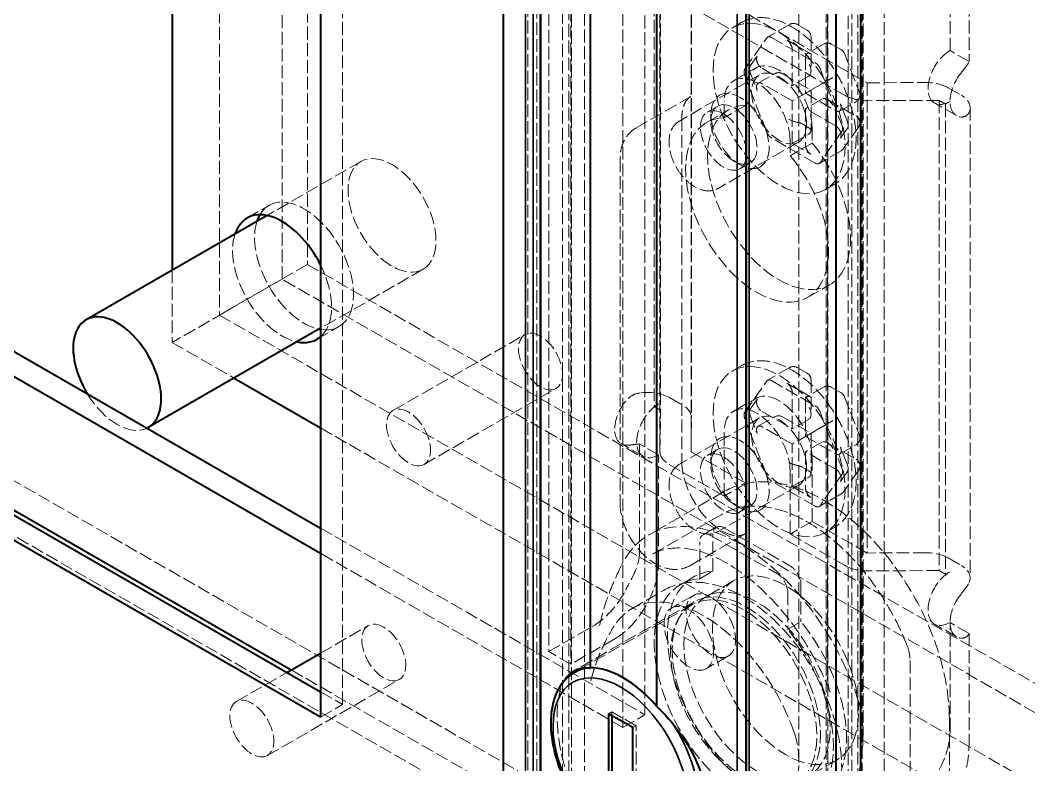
# Model space of a CAD drawing. Header units: millimetres. Extents: x 0 to 2378, y 0 to 1682.
# Drawn here: x 2156.29 to 2182.23, y 1428.81 to 1447.97 of the extents above; entities that cross this region are included whole.
import ezdxf

# ---------------------------------------------------------------- set-up
doc = ezdxf.new("R2010")
doc.units = ezdxf.units.MM
doc.header["$LTSCALE"] = 2
doc.linetypes.add('DASHED', pattern=[0.2067, 0.1654, -0.0413])
for name, color, linetype, lineweight, true_color in [('가려진 것(ISO)', 2, 'DASHED', 18, 0xffff00), ('가시적인 것(ISO)', 3, 'Continuous', 40, 0x00ff00), ('가시적인 좁은 것(ISO)', 3, 'Continuous', 35, 0x00ff00)]:
    doc.layers.add(name, color=color, linetype=linetype, lineweight=lineweight, true_color=true_color)

msp = doc.modelspace()

# ---------------------------------------------------------------- linework, layer by layer
at = {"layer": '가려진 것(ISO)'}
for p, q in [((2163.0227, 1441.3027), (2163.0227, 1547.5838)), ((2163.6733, 1546.457), (2163.6733, 1441.6802)), ((2161.4105, 1545.154), (2161.4105, 1440.3772)), ((2172.3566, 1430.0937), (2172.3566, 1472.6061)), ((2171.7909, 1472.2804), (2171.7909, 1429.7679)), ((2164.5784, 1430.3582), (2164.5784, 1462.406)), ((2170.8009, 1458.4957), (2170.8009, 1427.1019)), ((2169.579, 1428.6239), (2169.579, 1457.7244)), ((2170.4667, 1428.3992), (2170.4667, 1457.4858)), ((2169.3478, 1457.0016), (2169.3478, 1428.4353)), ((2191.5899, 1414.2787), (2119.1821, 1455.9755)), ((2169.8817, 1454.6103), (2169.8817, 1431.719)), ((2170.2352, 1426.7761), (2170.2352, 1454.6999)), ((2177.5891, 1423.1928), (2177.5891, 1454.5866)), ((2170.4036, 1428.5864), (2170.4036, 1454.1053)), ((2170.4474, 1454.2845), (2170.4474, 1431.3932)), ((2177.0235, 1454.2609), (2177.0235, 1422.8671)), ((2177.6797, 1453.0596), (2177.6797, 1423.959)), ((2177.832, 1453.2669), (2177.832, 1424.1686)), ((2176.315, 1428.8655), (2176.315, 1450.7564)), ((2177.0537, 1450.4207), (2177.0537, 1431.0809)), ((2177.0635, 1450.2701), (2177.0635, 1424.7512)), ((2172.596, 1450.1261), (2172.596, 1438.0264)), ((2172.7587, 1450.0324), (2172.7587, 1437.9327)), ((2177.9427, 1449.9683), (2177.9427, 1427.0769)), ((2177.9674, 1450.0326), (2177.9674, 1429.5746)), ((2180.2054, 1447.1836), (2180.2054, 1449.9632)), ((2173.5561, 1449.8395), (2173.5561, 1437.7398)), ((2180.6953, 1449.6811), (2180.6953, 1446.9014)), ((2178.5084, 1449.6425), (2178.5084, 1426.7512)), ((2172.7445, 1448.962), (2172.7445, 1436.8623)), ((2173.5445, 1448.962), (2178.07, 1446.356)), ((2173.5445, 1448.962), (2173.5445, 1436.8623)), ((2177.5043, 1446.0302), (2172.9788, 1448.6363)), ((2174.6096, 1447.7734), (2174.8358, 1447.9037)), ((2176.0774, 1447.8571), (2175.5117, 1447.5313)), ((2176.277, 1447.8571), (2176.5293, 1447.7118)), ((2174.9257, 1446.7065), (2175.4891, 1447.5103)), ((2175.6115, 1447.5215), (2176.7383, 1446.8727)), ((2176.6275, 1447.0994), (2176.0052, 1447.4577)), ((2176.9519, 1447.3535), (2176.5277, 1447.1092)), ((2176.6295, 1447.5385), (2176.6295, 1446.6544)), ((2177.1515, 1447.3535), (2177.4038, 1447.2082)), ((2176.1466, 1446.2807), (2176.1466, 1447.2127)), ((2177.4905, 1447.1072), (2177.8742, 1446.1177)), ((2180.6953, 1446.9014), (2180.2054, 1447.1836)), ((2175.2467, 1447.0442), (2175.0671, 1446.7879)), ((2176.4861, 1447.0173), (2176.4861, 1446.0853)), ((2174.6427, 1446.411), (2175.2084, 1446.7368)), ((2175.0671, 1446.6244), (2175.2467, 1446.1613)), ((2175.2694, 1446.3458), (2175.6937, 1446.5901)), ((2175.3692, 1446.7284), (2176.1466, 1446.2807)), ((2175.8933, 1446.5901), (2176.6295, 1446.1662)), ((2176.8608, 1446.7204), (2177.4242, 1445.2677)), ((2175.3082, 1446.5602), (2173.2434, 1445.3712)), ((2175.4891, 1445.0903), (2174.9257, 1446.543)), ((2176.1466, 1445.8883), (2175.3692, 1446.336)), ((2176.5709, 1446.5251), (2176.1466, 1446.2807)), ((2176.9103, 1446.3296), (2176.4861, 1446.0853)), ((2178.07, 1446.356), (2179.5876, 1446.3626)), ((2178.07, 1446.356), (2178.07, 1434.2563)), ((2174.9587, 1445.7821), (2174.9587, 1446.1855)), ((2176.5709, 1446.1326), (2176.1466, 1445.8883)), ((2176.4861, 1446.0853), (2177.2635, 1445.6376)), ((2176.6295, 1446.1662), (2176.6295, 1445.1186)), ((2180.1594, 1446.2277), (2180.4883, 1446.0384)), ((2173.5388, 1446.0044), (2172.1246, 1445.19)), ((2174.393, 1445.4563), (2174.393, 1445.8598)), ((2176.1466, 1444.7928), (2176.1466, 1445.8883)), ((2176.9103, 1445.9372), (2176.4861, 1445.6929)), ((2177.0514, 1445.9232), (2177.7876, 1445.4993)), ((2177.3633, 1445.6278), (2177.7876, 1445.8721)), ((2177.5656, 1445.3492), (2177.386, 1445.8123)), ((2179.9287, 1445.9034), (2178.0761, 1445.8953)), ((2180.3719, 1445.5105), (2179.8062, 1445.8363)), ((2180.0913, 1445.8098), (2179.9287, 1445.9034)), ((2179.9287, 1445.9034), (2179.9287, 1433.8037)), ((2180.2054, 1445.8755), (2180.0913, 1445.8098)), ((2180.0913, 1445.8098), (2180.0913, 1433.7101)), ((2173.9441, 1445.3351), (2174.5097, 1445.6609)), ((2173.9597, 1445.599), (2174.2284, 1445.7537)), ((2174.0536, 1445.3679), (2174.0536, 1445.547)), ((2174.9587, 1445.7821), (2174.393, 1445.4563)), ((2177.2635, 1445.2452), (2176.4861, 1445.6929)), ((2176.4861, 1445.6929), (2176.4861, 1444.7609)), ((2180.7226, 1445.7126), (2180.7226, 1433.6129)), ((2173.3061, 1445.4427), (2173.3061, 1436.6132)), ((2176.5709, 1445.2), (2176.4003, 1445.2982)), ((2176.1466, 1444.7928), (2176.5709, 1445.0371)), ((2176.6558, 1445.2083), (2176.6558, 1444.8048)), ((2177.4242, 1445.1042), (2176.8608, 1444.3004)), ((2177.386, 1444.9294), (2177.5656, 1445.1857)), ((2177.8515, 1445.2112), (2177.4678, 1444.6637)), ((2176.3063, 1444.827), (2174.2415, 1443.638)), ((2176.7383, 1444.2892), (2175.6115, 1444.9381)), ((2176.0901, 1444.8825), (2176.0901, 1444.479)), ((2176.6558, 1444.8048), (2176.0901, 1444.479)), ((2176.1466, 1444.7928), (2176.6275, 1444.5159)), ((2177.4038, 1444.6052), (2176.8381, 1444.2794)), ((2165.0527, 1444.3306), (2162.6374, 1442.9397)), ((2171.7161, 1444.384), (2171.7161, 1435.5545)), ((2174.6453, 1444.3404), (2174.8002, 1444.2505)), ((2174.7981, 1444.1432), (2175.0668, 1444.2979)), ((2177.0049, 1443.6138), (2177.2312, 1443.7441)), ((2162.1245, 1442.8751), (2162.6902, 1443.2009)), ((2163.6733, 1441.6802), (2161.4105, 1440.3772)), ((2163.6733, 1441.6802), (2260.5186, 1385.9107)), ((2160.1943, 1441.5328), (2160.1943, 1439.6739)), ((2166.6496, 1441.5575), (2164.0127, 1440.039)), ((2163.0227, 1441.3027), (2160.1943, 1439.6739)), ((2261.1692, 1384.7839), (2163.0227, 1441.3027)), ((2176.539, 1440.8289), (2177.1047, 1441.1546)), ((2161.4105, 1440.3772), (2258.2559, 1384.6076)), ((2163.921, 1439.7554), (2164.4867, 1440.0812)), ((2165.8762, 1437.9226), (2169.2703, 1439.8772)), ((2160.1943, 1439.6739), (2161.7865, 1438.757)), ((2174.6096, 1438.9439), (2174.8358, 1439.0742)), ((2176.0774, 1439.0276), (2175.5117, 1438.7018)), ((2176.277, 1439.0276), (2176.5293, 1438.8823)), ((2174.9257, 1437.877), (2175.4891, 1438.6808)), ((2175.6115, 1438.692), (2176.7383, 1438.0431)), ((2176.6275, 1438.2698), (2176.0052, 1438.6282)), ((2176.9519, 1438.524), (2176.5277, 1438.2797)), ((2176.6295, 1438.709), (2176.6295, 1437.8249)), ((2177.1515, 1438.524), (2177.4038, 1438.3787)), ((2152.2747, 1438.3355), (2271.9172, 1369.438)), ((2152.2747, 1438.333), (2178.7205, 1423.1039)), ((2166.6747, 1436.5361), (2170.0688, 1438.4906)), ((2176.1466, 1437.4512), (2176.1466, 1438.3832)), ((2177.4905, 1438.2777), (2177.8742, 1437.2882)), ((2172.7101, 1438.0921), (2172.596, 1438.0264)), ((2172.7587, 1437.9327), (2172.596, 1438.0264)), ((2172.9929, 1438.2549), (2173.3218, 1438.0656)), ((2174.6427, 1437.9085), (2175.2084, 1438.2343)), ((2175.2467, 1438.2147), (2175.0671, 1437.9584)), ((2176.4861, 1438.1878), (2176.4861, 1437.2558)), ((2172.7445, 1436.8658), (2172.7587, 1437.9327)), ((2175.0671, 1437.7949), (2175.2467, 1437.3318)), ((2175.2694, 1437.5163), (2175.6937, 1437.7606)), ((2175.3692, 1437.8989), (2176.1466, 1437.4512)), ((2175.8933, 1437.7606), (2176.6295, 1437.3367)), ((2176.8608, 1437.8909), (2177.4242, 1436.4382)), ((2175.3082, 1437.7307), (2173.2434, 1436.5417)), ((2173.5445, 1436.8623), (2173.5561, 1437.7363)), ((2175.4891, 1436.2608), (2174.9257, 1437.7135)), ((2174.9587, 1436.0479), (2174.9587, 1437.683)), ((2176.1466, 1437.0588), (2175.3692, 1437.5065)), ((2176.5709, 1437.6955), (2176.1466, 1437.4512)), ((2176.9103, 1437.5001), (2176.4861, 1437.2558)), ((2164.0127, 1437.475), (2258.3407, 1383.1551)), ((2174.393, 1435.7222), (2174.393, 1437.3573)), ((2176.5709, 1437.3031), (2176.1466, 1437.0588)), ((2176.4861, 1437.2558), (2177.2635, 1436.8081)), ((2176.6295, 1437.3367), (2176.6295, 1436.289)), ((2172.3109, 1436.7448), (2171.7452, 1437.0705)), ((2172.2202, 1437.0661), (2172.2202, 1434.2864)), ((2172.7101, 1436.784), (2172.2202, 1437.0661)), ((2176.1466, 1435.9633), (2176.1466, 1437.0588)), ((2176.9103, 1437.1077), (2176.4861, 1436.8634)), ((2177.0514, 1437.0937), (2177.7876, 1436.6698)), ((2177.3633, 1436.7983), (2177.7876, 1437.0426)), ((2177.5656, 1436.5197), (2177.386, 1436.9828)), ((2172.7101, 1434.0043), (2172.7101, 1436.784)), ((2173.5445, 1436.8623), (2174.9587, 1436.0479)), ((2173.9597, 1436.7695), (2174.2284, 1436.9242)), ((2174.0536, 1436.5384), (2174.0536, 1436.7175)), ((2177.2635, 1436.4157), (2176.4861, 1436.8634)), ((2176.4861, 1436.8634), (2176.4861, 1435.9313)), ((2172.9788, 1436.5366), (2174.393, 1435.7222)), ((2176.5709, 1436.3705), (2176.4003, 1436.4687)), ((2176.6558, 1436.7058), (2176.6558, 1435.0707)), ((2176.0901, 1436.38), (2176.0901, 1434.7449)), ((2176.1466, 1435.9633), (2176.5709, 1436.2076)), ((2177.4242, 1436.2747), (2176.8608, 1435.4709)), ((2177.386, 1436.0999), (2177.5656, 1436.3561)), ((2177.8515, 1436.3817), (2177.4678, 1435.8342)), ((2176.3063, 1435.9975), (2174.2415, 1434.8085)), ((2174.9587, 1436.0479), (2174.393, 1435.7222)), ((2176.7383, 1435.4597), (2175.6115, 1436.1086)), ((2176.1466, 1435.9633), (2176.6275, 1435.6864)), ((2174.3905, 1435.8355), (2172.453, 1434.7198)), ((2177.4038, 1435.7756), (2176.8381, 1435.4499)), ((2174.6453, 1435.5109), (2174.8002, 1435.421)), ((2174.7981, 1435.3136), (2175.0668, 1435.4684)), ((2174.3331, 1435.2485), (2172.5512, 1434.2224)), ((2164.0127, 1434.8986), (2172.3566, 1430.0937)), ((2173.8518, 1434.7275), (2174.1912, 1434.923)), ((2174.3908, 1434.9034), (2176.0879, 1433.9261)), ((2176.6558, 1435.0707), (2176.0901, 1434.7449)), ((2178.07, 1434.2563), (2176.6558, 1435.0707)), ((2177.0049, 1434.7843), (2177.2312, 1434.9146)), ((2174.9361, 1434.7485), (2173.5219, 1433.9341)), ((2174.0514, 1434.7079), (2175.7485, 1433.7307)), ((2174.108, 1433.7912), (2174.108, 1434.7392)), ((2177.5043, 1433.9305), (2176.0901, 1434.7449)), ((2173.7686, 1433.5957), (2173.7686, 1434.5438)), ((2171.7909, 1429.7679), (2164.0127, 1434.2471)), ((2179.5876, 1434.2629), (2178.07, 1434.2563)), ((2180.1594, 1434.128), (2180.4883, 1433.9387)), ((2173.2731, 1433.4471), (2173.6125, 1433.6426)), ((2173.7686, 1433.5957), (2174.108, 1433.7912)), ((2179.9287, 1433.8037), (2178.0761, 1433.7956)), ((2180.0913, 1433.7101), (2179.9287, 1433.8037)), ((2180.2054, 1433.7758), (2180.0913, 1433.7101)), ((2174.6473, 1433.5461), (2173.9119, 1433.1227)), ((2176.3707, 1433.4362), (2176.3707, 1432.4881)), ((2172.0179, 1432.8233), (2172.8382, 1433.2957)), ((2173.6045, 1433.1665), (2173.0388, 1432.8408)), ((2176.0313, 1433.2408), (2176.0313, 1432.2927)), ((2173.62, 1433.0007), (2170.5292, 1431.2208)), ((2173.5725, 1432.9272), (2170.7378, 1431.2948)), ((2164.0127, 1431.681), (2165.2398, 1432.3876)), ((2169.8817, 1431.719), (2171.013, 1432.3705)), ((2176.0313, 1432.2927), (2176.3707, 1432.4881)), ((2180.3719, 1432.1027), (2179.8062, 1432.4285)), ((2180.2054, 1429.6881), (2180.2054, 1432.4677)), ((2180.6953, 1432.1856), (2180.2054, 1432.4677)), ((2171.5787, 1432.0447), (2170.4474, 1431.3932)), ((2180.6953, 1432.1856), (2180.6953, 1429.4059)), ((2170.4474, 1431.3932), (2169.8817, 1431.719)), ((2174.5027, 1431.6067), (2173.9371, 1431.2809)), ((2179.1771, 1431.4871), (2179.1771, 1426.9344)), ((2161.8457, 1430.4331), (2163.147, 1431.1825)), ((2162.6441, 1429.0466), (2166.0383, 1431.0011)), ((2163.2594, 1431.2472), (2191.0242, 1415.2585)), ((2164.0127, 1430.684), (2164.5784, 1430.3582)), ((2164.0127, 1430.0324), (2164.5784, 1430.3582)), ((2171.421, 1430.1216), (2171.5058, 1430.1704)), ((2171.5058, 1430.1704), (2171.5058, 1430.0727)), ((2172.1281, 1429.8121), (2171.5058, 1430.1704)), ((2171.7909, 1429.7679), (2172.3566, 1430.0937)), ((2180.1878, 1429.9997), (2180.1878, 1426.6457)), ((2172.0433, 1429.7633), (2172.1281, 1429.8121)), ((2172.1281, 1427.523), (2172.1281, 1429.8121)), ((2177.3022, 1428.9359), (2176.5668, 1428.5124))]:
    msp.add_line(p, q, dxfattribs=at)
for centre, start, end in [((2176.1772, 1447.6838), 60.06401, 119.93599), ((2176.4295, 1447.5385), 0, 60.06401), ((2177.0517, 1447.1802), 60.06401, 119.93599), ((2177.304, 1447.0349), 21.19789, 60.06401), ((2175.7935, 1446.4168), 60.06401, 119.93599), ((2177.6877, 1446.0454), 299.93599, 21.19789), ((2177.6877, 1445.326), 324.97291, 60.06401), ((2177.304, 1444.7785), 299.93599, 324.97291), ((2176.1772, 1438.8543), 60.06401, 119.93599), ((2176.4295, 1438.709), 0, 60.06401), ((2177.0517, 1438.3507), 60.06401, 119.93599), ((2177.304, 1438.2054), 21.19789, 60.06401), ((2175.7935, 1437.5873), 60.06401, 119.93599), ((2177.6877, 1437.2159), 299.93599, 21.19789), ((2177.6877, 1436.4965), 324.97291, 60.06401), ((2177.304, 1435.949), 299.93599, 324.97291)]:
    msp.add_arc(centre, 0.2, start, end, dxfattribs=at)
for centre, major_axis in [((2175.8072, 1445.6936), (1.1977, -2.0798)), ((2175.8072, 1445.6936), (0.499, -0.8666)), ((2174.8031, 1445.1154), (0.529, -0.9186)), ((2174.6476, 1445.0258), (0.4192, -0.7279)), ((2174.3789, 1444.8711), (0.4192, -0.7279)), ((2165.8512, 1442.9441), (0.7985, -1.3865)), ((2169.6695, 1439.1839), (0.3992, -0.6933)), ((2175.8072, 1436.8641), (1.1977, -2.0798)), ((2166.2754, 1437.2294), (0.3992, -0.6933)), ((2175.8072, 1436.8641), (0.499, -0.8666)), ((2174.8031, 1436.2859), (0.529, -0.9186)), ((2174.6476, 1436.1963), (0.4192, -0.7279)), ((2174.3789, 1436.0416), (0.4192, -0.7279)), ((2175.9748, 1431.241), (1.3274, -2.3051)), ((2174.9, 1430.6221), (1.3274, -2.3051)), ((2174.9674, 1430.6609), (1.3474, -2.3398)), ((2175.2394, 1430.8175), (1.3274, -2.3051)), ((2174.0536, 1432.3866), (0.4491, -0.7799)), ((2173.4879, 1432.0608), (0.4491, -0.7799)), ((2165.639, 1431.6944), (0.3992, -0.6933)), ((2162.2449, 1429.7398), (0.3992, -0.6933))]:
    msp.add_ellipse(centre, major_axis=major_axis, ratio=0.5780931, dxfattribs=at)
for centre, major_axis, ratio, start_param, end_param in [((2175.6115, 1447.358), (-0.0998, 0.1733), 0.5780931, 5.4997209, 6.5469184), ((2176.0052, 1447.2942), (-0.0998, 0.1733), 0.5780931, 3.9289245, 5.4997209), ((2176.6275, 1446.9358), (-0.0998, 0.1733), 0.5780931, 5.4997209, 7.0705172), ((2180.2054, 1446.5295), (-0.3992, -0.6933), 0.5780931, 3.9250571, 7.0666498), ((2175.3692, 1446.8919), (-0.0998, 0.1733), 0.5780931, 0.2637331, 2.3581282), ((2176.4295, 1446.77), (0.1416, -0.2449), 0.5769785, 6.2822185, 7.8530148), ((2176.7383, 1446.7091), (-0.0998, 0.1733), 0.5780931, 4.4525233, 5.4997209), ((2175.0482, 1446.5542), (-0.0998, 0.1733), 0.5780931, 0.2637331, 1.3109306), ((2175.8072, 1445.6969), (-0.5988, 1.0399), 0.5780931, 3.9289245, 7.0705172), ((2175.1896, 1446.6357), (-0.0998, 0.1733), 0.5780931, 0.2637331, 1.3109306), ((2180.7711, 1446.2038), (-0.3992, -0.6933), 0.5780931, 4.4486559, 6.543051), ((2175.2415, 1445.3711), (-0.5988, 1.0399), 0.5780931, 3.9289245, 7.0705172), ((2175.3692, 1446.1725), (-0.0998, 0.1733), 0.5780931, 5.4997209, 7.594116), ((2177.0517, 1446.4117), (0.2, 0.1156), 0.0016725, 3.9260239, 5.4968203), ((2179.5938, 1445.902), (0.8, 0), 0.5758617, 0.7853988, 1.5784298), ((2176.4295, 1446.0506), (0.2, 0.1156), 0.0016725, 5.4968203, 7.0676166), ((2177.0517, 1445.6922), (-0.1416, 0.2449), 0.5769785, 4.7114221, 6.2822185), ((2177.2635, 1445.8011), (0.0998, -0.1733), 0.5780931, 5.4997209, 7.594116), ((2178.07, 1446.356), (-0.8, 0), 0.5758617, 0.7853982, 1.5784298), ((2179.9226, 1445.7126), (0.8, 0), 0.5758617, 6.0213859, 7.0685828), ((2175.8072, 1443.4078), (1.2975, -2.2531), 0.5780931, 2.8378568, 8.1615849), ((2175.2415, 1443.082), (1.2975, -2.2531), 0.5780931, 2.8378568, 8.1615849), ((2176.1772, 1445.4273), (-0.2442, 0.0861), 0.2196918, 1.1244757, 2.1718132), ((2176.2589, 1445.2168), (0.2155, -0.0261), 0.5643253, 0.9254022, 1.449001), ((2177.4431, 1445.3379), (0.0998, -0.1733), 0.5780931, 0.2637331, 1.3109306), ((2175.6115, 1445.1016), (0.0998, -0.1733), 0.5780931, 4.4525233, 5.4997209), ((2176.4295, 1445.1186), (0.2, 0), 0.5758617, 5.4977871, 7.0685835), ((2177.2635, 1445.0817), (0.0998, -0.1733), 0.5780931, 0.2637331, 2.3581282), ((2177.3017, 1445.2565), (0.0998, -0.1733), 0.5780931, 0.2637331, 1.3109306), ((2176.6275, 1444.6794), (0.0998, -0.1733), 0.5780931, 3.9289245, 5.4997209), ((2176.7383, 1444.4527), (0.0998, -0.1733), 0.5780931, 5.4997209, 6.5469184), ((2163.5884, 1441.641), (0.8983, -1.5599), 0.5780931, 5.8395578, 9.743827), ((2163.5884, 1441.641), (0.8983, -1.5599), 0.5780931, 3.6174749, 5.8073031), ((2163.0227, 1441.3153), (-0.8983, 1.5599), 0.5780931, 0.4758822, 2.6657104), ((2163.0227, 1441.3153), (0.8983, -1.5599), 0.5780931, 0.1076581, 1.4670057), ((2175.6115, 1438.5285), (-0.0998, 0.1733), 0.5780931, 5.4997209, 6.5469184), ((2176.0052, 1438.4647), (-0.0998, 0.1733), 0.5780931, 3.9289245, 5.4997209), ((2158.7801, 1438.8721), (0.7985, -1.3865), 0.5780931, 4.7532819, 6.2461598), ((2172.4273, 1437.9292), (0.8, 0), 0.5758617, 0.7853988, 1.8325957), ((2175.8072, 1437.1944), (-0.5988, 1.0399), 0.5780931, 3.9289245, 7.0705172), ((2176.6275, 1438.1063), (-0.0998, 0.1733), 0.5780931, 5.4997209, 7.0705172), ((2172.1444, 1437.7638), (-0.3992, -0.6933), 0.5780931, 4.4486559, 6.543051), ((2172.7101, 1437.438), (-0.3992, -0.6933), 0.5780931, 3.9250571, 7.0666498), ((2172.7561, 1437.7398), (0.8, 0), 0.5758617, 6.2755519, 7.0685828), ((2175.2415, 1436.8686), (-0.5988, 1.0399), 0.5780931, 3.9289245, 7.0705172), ((2175.3692, 1438.0624), (-0.0998, 0.1733), 0.5780931, 0.2637331, 2.3581282), ((2176.4295, 1437.9405), (0.1416, -0.2449), 0.5769785, 6.2822185, 7.8530148), ((2176.7383, 1437.8796), (-0.0998, 0.1733), 0.5780931, 4.4525233, 5.4997209), ((2175.0482, 1437.7247), (-0.0998, 0.1733), 0.5780931, 0.2637331, 1.3109306), ((2175.1896, 1437.8062), (-0.0998, 0.1733), 0.5780931, 0.2637331, 1.3109306), ((2175.3692, 1437.343), (-0.0998, 0.1733), 0.5780931, 5.4997209, 7.594116), ((2177.0517, 1437.5822), (0.2, 0.1156), 0.0016725, 3.9260239, 5.4968203), ((2176.4295, 1437.2211), (0.2, 0.1156), 0.0016725, 5.4968203, 7.0676166), ((2177.0517, 1436.8627), (-0.1416, 0.2449), 0.5769785, 4.7114221, 6.2822185), ((2177.2635, 1436.9716), (0.0998, -0.1733), 0.5780931, 5.4997209, 7.594116), ((2173.5445, 1436.8623), (-0.8, 0), 0.5758617, 6.2755519, 7.0685835), ((2176.1772, 1436.5978), (-0.2442, 0.0861), 0.2196918, 1.1244757, 2.1718132), ((2176.2589, 1436.3873), (0.2155, -0.0261), 0.5643253, 0.9254022, 1.449001), ((2177.4431, 1436.5084), (0.0998, -0.1733), 0.5780931, 0.2637331, 1.3109306), ((2175.6115, 1436.2721), (0.0998, -0.1733), 0.5780931, 4.4525233, 5.4997209), ((2176.4295, 1436.289), (0.2, 0), 0.5758617, 5.4977871, 7.0685835), ((2177.2635, 1436.2521), (0.0998, -0.1733), 0.5780931, 0.2637331, 2.3581282), ((2177.3017, 1436.427), (0.0998, -0.1733), 0.5780931, 0.2637331, 1.3109306), ((2176.6275, 1435.8499), (0.0998, -0.1733), 0.5780931, 3.9289245, 5.4997209), ((2176.7383, 1435.6232), (0.0998, -0.1733), 0.5780931, 5.4997209, 6.5469184), ((2174.8031, 1430.6388), (-2.3501, 4.081), 0.5780931, 4.344059, 6.6553827), ((2174.3908, 1434.5764), (-0.1996, 0.3466), 0.5780931, 5.4997209, 7.0705172), ((2174.0514, 1434.3809), (-0.1996, 0.3466), 0.5780931, 5.4997209, 7.0705172), ((2179.5938, 1433.8023), (0.8, 0), 0.5758617, 0.7853988, 1.5784298), ((2171.5787, 1433.3528), (-0.7985, -1.3865), 0.5780931, 0.7834645, 2.3542608), ((2176.0879, 1433.5991), (0.1996, -0.3466), 0.5780931, 0.7873319, 2.3581282), ((2178.07, 1434.2563), (-0.8, 0), 0.5758617, 0.7853982, 1.5784298), ((2179.9226, 1433.6129), (0.8, 0), 0.5758617, 6.0213859, 7.0685828), ((2174.9, 1430.6221), (-1.6268, 2.8251), 0.5780931, 6.0127257, 11.2699013), ((2175.2394, 1430.8175), (1.6268, -2.8251), 0.5780931, 2.8711331, 8.1283086), ((2175.7485, 1433.4036), (0.1996, -0.3466), 0.5780931, 0.7873319, 2.3581282), ((2180.2054, 1433.1217), (-0.3992, -0.6933), 0.5780931, 3.9250571, 7.0666498), ((2171.013, 1433.6786), (-0.7985, -1.3865), 0.5780931, 0.7834645, 1.6315265), ((2173.8644, 1429.6169), (-1.8464, 3.2064), 0.5780931, 4.3982095, 6.6012322), ((2180.7711, 1432.796), (-0.3992, -0.6933), 0.5780931, 4.4486559, 6.543051), ((2179.0741, 1429.0365), (0.7985, 1.3865), 0.5780931, 3.9250571, 5.4958534)]:
    msp.add_ellipse(centre, major_axis=major_axis, ratio=ratio, start_param=start_param, end_param=end_param, dxfattribs=at)
for points, knots in [([(2174.8358, 1447.9037), (2174.965, 1447.9781), (2175.1118, 1448.0206), (2175.4296, 1448.0418), (2175.6016, 1448.016), (2175.9623, 1447.8968), (2176.1515, 1447.7968), (2176.5203, 1447.5335), (2176.6997, 1447.3688), (2177.0285, 1446.9944), (2177.1781, 1446.7849), (2177.434, 1446.3419), (2177.5405, 1446.1084), (2177.7004, 1445.6384), (2177.7536, 1445.402), (2177.7994, 1444.9472), (2177.7916, 1444.7289), (2177.7099, 1444.3352), (2177.6367, 1444.1585), (2177.4481, 1443.9028), (2177.3471, 1443.8109), (2177.2312, 1443.7441)], [3.9289245, 3.9289245, 3.9289245, 3.9289245, 4.2052532, 4.2052532, 4.5032752, 4.5032752, 4.8312275, 4.8312275, 5.1653932, 5.1653932, 5.4974106, 5.4974106, 5.8283163, 5.8283163, 6.1602978, 6.1602978, 6.4944399, 6.4944399, 6.8224877, 6.8224877, 7.0705172, 7.0705172, 7.0705172, 7.0705172]), ([(2180.4883, 1446.6073), (2180.5293, 1446.6583), (2180.5719, 1446.7115), (2180.6436, 1446.8095), (2180.6724, 1446.8545), (2180.6925, 1446.8954), (2180.6939, 1446.8984), (2180.6953, 1446.9014)], [0.72435056, 0.72435056, 0.72435056, 0.72435056, 0.77462472, 0.77462472, 0.82489887, 0.82489887, 0.82888396, 0.82888396, 0.82888396, 0.82888396]), ([(2173.5388, 1446.0044), (2173.5125, 1445.9893), (2173.4881, 1445.9705), (2173.4425, 1445.9245), (2173.4213, 1445.897), (2173.3828, 1445.8321), (2173.3656, 1445.7946), (2173.337, 1445.7096), (2173.3256, 1445.6621), (2173.3102, 1445.5585), (2173.3061, 1445.5023), (2173.3061, 1445.4427)], [2.35426078, 2.35426078, 2.35426078, 2.35426078, 2.51172716, 2.51172716, 2.66919353, 2.66919353, 2.8266599, 2.8266599, 2.98412628, 2.98412628, 3.14159265, 3.14159265, 3.14159265, 3.14159265]), ([(2180.6953, 1445.5934), (2180.6939, 1445.5904), (2180.6925, 1445.5874), (2180.6724, 1445.5483), (2180.6436, 1445.5166), (2180.5719, 1445.4778), (2180.5293, 1445.4707), (2180.4883, 1445.4745)], [0.20152866, 0.20152866, 0.20152866, 0.20152866, 0.20551375, 0.20551375, 0.2557879, 0.2557879, 0.30606206, 0.30606206, 0.30606206, 0.30606206]), ([(2173.2434, 1445.3712), (2173.1879, 1445.3392), (2173.1394, 1445.2956), (2173.0588, 1445.1898), (2173.0285, 1445.1267), (2172.9842, 1444.9793), (2172.9748, 1444.8933), (2172.9797, 1444.7073), (2172.9967, 1444.6064), (2173.0549, 1444.4062), (2173.0961, 1444.3068), (2173.1976, 1444.1186), (2173.2577, 1444.0298), (2173.3928, 1443.8695), (2173.4677, 1443.7981), (2173.6285, 1443.6801), (2173.7145, 1443.6336), (2173.8885, 1443.5782), (2173.9766, 1443.5669), (2174.1257, 1443.5865), (2174.1868, 1443.6065), (2174.2415, 1443.638)], [2.3542608, 2.3542608, 2.3542608, 2.3542608, 2.592027, 2.592027, 2.8537382, 2.8537382, 3.1720468, 3.1720468, 3.5250954, 3.5250954, 3.8772465, 3.8772465, 4.2259396, 4.2259396, 4.5766864, 4.5766864, 4.9312889, 4.9312889, 5.2613846, 5.2613846, 5.4958534, 5.4958534, 5.4958534, 5.4958534]), ([(2172.1246, 1445.19), (2172.0668, 1445.1568), (2172.0137, 1445.1155), (2171.9213, 1445.0221), (2171.8819, 1444.9701), (2171.8171, 1444.8607), (2171.7915, 1444.8033), (2171.7521, 1444.6862), (2171.7382, 1444.6264), (2171.7203, 1444.5059), (2171.7161, 1444.4451), (2171.7161, 1444.384)], [2.35426078, 2.35426078, 2.35426078, 2.35426078, 2.51172716, 2.51172716, 2.66919353, 2.66919353, 2.8266599, 2.8266599, 2.98412628, 2.98412628, 3.14159265, 3.14159265, 3.14159265, 3.14159265]), ([(2174.8358, 1439.0742), (2174.965, 1439.1486), (2175.1118, 1439.1911), (2175.4296, 1439.2123), (2175.6016, 1439.1865), (2175.9623, 1439.0672), (2176.1515, 1438.9673), (2176.5203, 1438.704), (2176.6997, 1438.5393), (2177.0285, 1438.1649), (2177.1781, 1437.9554), (2177.434, 1437.5124), (2177.5405, 1437.2789), (2177.7004, 1436.8089), (2177.7536, 1436.5725), (2177.7994, 1436.1177), (2177.7916, 1435.8994), (2177.7099, 1435.5056), (2177.6367, 1435.329), (2177.4481, 1435.0733), (2177.3471, 1434.9814), (2177.2312, 1434.9146)], [3.9289245, 3.9289245, 3.9289245, 3.9289245, 4.2052532, 4.2052532, 4.5032752, 4.5032752, 4.8312275, 4.8312275, 5.1653932, 5.1653932, 5.4974106, 5.4974106, 5.8283163, 5.8283163, 6.1602978, 6.1602978, 6.4944399, 6.4944399, 6.8224877, 6.8224877, 7.0705172, 7.0705172, 7.0705172, 7.0705172]), ([(2172.2202, 1438.3742), (2172.1555, 1438.3642), (2172.0881, 1438.3428), (2171.9673, 1438.2754), (2171.9138, 1438.2294), (2171.8682, 1438.1755), (2171.8649, 1438.1714), (2171.8616, 1438.1673)], [-0.30606206, -0.30606206, -0.30606206, -0.30606206, -0.2557879, -0.2557879, -0.20551375, -0.20551375, -0.20152866, -0.20152866, -0.20152866, -0.20152866]), ([(2171.8616, 1437.0345), (2171.8649, 1437.0342), (2171.8682, 1437.0339), (2171.9138, 1437.0307), (2171.9673, 1437.033), (2172.0881, 1437.0458), (2172.1555, 1437.0561), (2172.2202, 1437.0661)], [0.20152866, 0.20152866, 0.20152866, 0.20152866, 0.20551375, 0.20551375, 0.2557879, 0.2557879, 0.30606206, 0.30606206, 0.30606206, 0.30606206]), ([(2173.2434, 1436.5417), (2173.1879, 1436.5097), (2173.1394, 1436.4661), (2173.0588, 1436.3603), (2173.0285, 1436.2971), (2172.9842, 1436.1498), (2172.9748, 1436.0638), (2172.9797, 1435.8777), (2172.9967, 1435.7769), (2173.0549, 1435.5767), (2173.0961, 1435.4773), (2173.1976, 1435.2891), (2173.2577, 1435.2003), (2173.3928, 1435.04), (2173.4677, 1434.9686), (2173.6285, 1434.8506), (2173.7145, 1434.8041), (2173.8885, 1434.7486), (2173.9766, 1434.7374), (2174.1257, 1434.757), (2174.1868, 1434.777), (2174.2415, 1434.8085)], [2.3542608, 2.3542608, 2.3542608, 2.3542608, 2.592027, 2.592027, 2.8537382, 2.8537382, 3.1720468, 3.1720468, 3.5250954, 3.5250954, 3.8772465, 3.8772465, 4.2259396, 4.2259396, 4.5766864, 4.5766864, 4.9312889, 4.9312889, 5.2613846, 5.2613846, 5.4958534, 5.4958534, 5.4958534, 5.4958534]), ([(2173.3061, 1436.6132), (2173.3061, 1436.5011), (2173.3207, 1436.377), (2173.3803, 1436.1167), (2173.4257, 1435.9805), (2173.544, 1435.7109), (2173.6172, 1435.5776), (2173.7834, 1435.3293), (2173.8765, 1435.2144), (2174.0711, 1435.0158), (2174.1725, 1434.9319), (2174.3703, 1434.8029), (2174.4666, 1434.7573), (2174.6433, 1434.7036), (2174.7228, 1434.6959), (2174.8462, 1434.7086), (2174.8939, 1434.7242), (2174.9361, 1434.7485)], [3.1415927, 3.1415927, 3.1415927, 3.1415927, 3.4377809, 3.4377809, 3.7379896, 3.7379896, 4.0414414, 4.0414414, 4.3452518, 4.3452518, 4.6463973, 4.6463973, 4.9431778, 4.9431778, 5.2432925, 5.2432925, 5.4958534, 5.4958534, 5.4958534, 5.4958534]), ([(2180.1878, 1429.9997), (2180.1878, 1430.4308), (2180.1253, 1430.8883), (2179.8884, 1431.8136), (2179.7142, 1432.2812), (2179.2739, 1433.1809), (2179.0083, 1433.613), (2178.4105, 1434.4025), (2178.0783, 1434.7597), (2177.3744, 1435.3647), (2177.0027, 1435.6119), (2176.2517, 1435.9632), (2175.8717, 1436.0683), (2175.1604, 1436.1048), (2174.827, 1436.0467), (2174.4829, 1435.8861), (2174.4361, 1435.8618), (2174.3905, 1435.8355)], [0, 0, 0, 0, 0.3342231, 0.3342231, 0.6672973, 0.6672973, 0.9985682, 0.9985682, 1.3301788, 1.3301788, 1.6639746, 1.6639746, 1.9966665, 1.9966665, 2.3046264, 2.3046264, 2.3542608, 2.3542608, 2.3542608, 2.3542608]), ([(2171.7161, 1435.5545), (2171.7161, 1435.4138), (2171.7379, 1435.2716), (2171.816, 1434.9888), (2171.8731, 1434.8483), (2172.0152, 1434.5834), (2172.0998, 1434.4589), (2172.292, 1434.2339), (2172.3997, 1434.1335), (2172.635, 1433.9684), (2172.763, 1433.9033), (2173.0211, 1433.8341), (2173.1498, 1433.8233), (2173.3627, 1433.861), (2173.4462, 1433.8905), (2173.5219, 1433.9341)], [3.1415927, 3.1415927, 3.1415927, 3.1415927, 3.5044624, 3.5044624, 3.8732089, 3.8732089, 4.2371722, 4.2371722, 4.6040399, 4.6040399, 4.9728268, 4.9728268, 5.2895048, 5.2895048, 5.4958534, 5.4958534, 5.4958534, 5.4958534]), ([(2179.1052, 1431.8621), (2178.9469, 1432.2742), (2178.7433, 1432.6814), (2178.2666, 1433.4453), (2177.9935, 1433.8019), (2177.4034, 1434.4302), (2177.0862, 1434.7017), (2176.4365, 1435.1309), (2176.1037, 1435.2884), (2175.4569, 1435.4659), (2175.1419, 1435.4877), (2174.6662, 1435.4025), (2174.4915, 1435.3398), (2174.3331, 1435.2485)], [0.5183607, 0.5183607, 0.5183607, 0.5183607, 0.8447905, 0.8447905, 1.1708387, 1.1708387, 1.4977005, 1.4977005, 1.8257415, 1.8257415, 2.1492252, 2.1492252, 2.3542608, 2.3542608, 2.3542608, 2.3542608]), ([(2177.1222, 1430.6763), (2176.9627, 1431.0868), (2176.7596, 1431.4951), (2176.2861, 1432.2656), (2176.0157, 1432.6274), (2175.4384, 1433.265), (2175.1319, 1433.5409), (2174.5199, 1433.9795), (2174.2147, 1434.1429), (2173.6405, 1434.3502), (2173.3726, 1434.3936), (2172.9134, 1434.3751), (2172.7196, 1434.3194), (2172.5512, 1434.2224)], [0.5245411, 0.5245411, 0.5245411, 0.5245411, 0.8328779, 0.8328779, 1.1419386, 1.1419386, 1.4496027, 1.4496027, 1.7544145, 1.7544145, 2.0603989, 2.0603989, 2.3542608, 2.3542608, 2.3542608, 2.3542608]), ([(2172.2202, 1434.2864), (2172.2202, 1434.128), (2172.1766, 1433.9561), (2172.0364, 1433.6235), (2171.946, 1433.4614), (2171.8616, 1433.302)], [1.22288463, 1.22288463, 1.22288463, 1.22288463, 1.3682602, 1.3682602, 1.50283407, 1.50283407, 1.50283407, 1.50283407]), ([(2171.1903, 1432.3935), (2171.2529, 1432.6781), (2171.344, 1432.9762), (2171.5501, 1433.5177), (2171.6657, 1433.7614), (2171.756, 1433.9463)], [-1.43309057, -1.43309057, -1.43309057, -1.43309057, -1.19562768, -1.19562768, -0.95816479, -0.95816479, -0.95816479, -0.95816479]), ([(2172.8382, 1433.2957), (2173.0382, 1433.4108), (2173.2645, 1433.4783), (2173.7531, 1433.5182), (2174.0163, 1433.4832), (2174.5723, 1433.3116), (2174.8654, 1433.1624), (2175.4388, 1432.765), (2175.7185, 1432.5135), (2176.2308, 1431.94), (2176.4636, 1431.6186), (2176.8621, 1430.9376), (2177.028, 1430.5782), (2177.2779, 1429.8526), (2177.3616, 1429.4864), (2177.4112, 1429.0022), (2177.418, 1428.8726), (2177.418, 1428.7455)], [3.9289245, 3.9289245, 3.9289245, 3.9289245, 4.1952637, 4.1952637, 4.4852898, 4.4852898, 4.8133495, 4.8133495, 5.1518446, 5.1518446, 5.4878058, 5.4878058, 5.8222212, 5.8222212, 6.1579767, 6.1579767, 6.2831853, 6.2831853, 6.2831853, 6.2831853]), ([(2180.4883, 1433.1995), (2180.5293, 1433.2506), (2180.5719, 1433.3037), (2180.6436, 1433.4017), (2180.6724, 1433.4467), (2180.6925, 1433.4876), (2180.6939, 1433.4907), (2180.6953, 1433.4937)], [0.71587341, 0.71587341, 0.71587341, 0.71587341, 0.76614757, 0.76614757, 0.81642172, 0.81642172, 0.82040681, 0.82040681, 0.82040681, 0.82040681]), ([(2170.9652, 1430.9607), (2171.0279, 1431.2172), (2171.1188, 1431.4842), (2171.3246, 1431.9624), (2171.4401, 1432.174), (2171.5309, 1432.3287)], [0, 0, 0, 0, 0.21288965, 0.21288965, 0.42577929, 0.42577929, 0.42577929, 0.42577929]), ([(2180.6953, 1432.1856), (2180.6939, 1432.1826), (2180.6925, 1432.1796), (2180.6724, 1432.1405), (2180.6436, 1432.1088), (2180.5719, 1432.07), (2180.5293, 1432.0629), (2180.4883, 1432.0667)], [0.20152866, 0.20152866, 0.20152866, 0.20152866, 0.20551375, 0.20551375, 0.2557879, 0.2557879, 0.30606206, 0.30606206, 0.30606206, 0.30606206]), ([(2179.1052, 1431.8621), (2179.1441, 1431.7609), (2179.1687, 1431.6514), (2179.1765, 1431.5235), (2179.1771, 1431.5053), (2179.1771, 1431.4871)], [0, 0, 0, 0, 0.082594631, 0.082594631, 0.09624807, 0.09624807, 0.09624807, 0.09624807]), ([(2177.0537, 1431.0809), (2177.0537, 1430.955), (2177.071, 1430.8396), (2177.1066, 1430.7191), (2177.1141, 1430.697), (2177.1222, 1430.6762)], [0, 0, 0, 0, 0.12141977, 0.12141977, 0.15018851, 0.15018851, 0.15018851, 0.15018851]), ([(2170.8016, 1427.572), (2170.6974, 1427.7412), (2170.6052, 1427.9199), (2170.3904, 1428.4089), (2170.2783, 1428.7607), (2170.1324, 1429.4449), (2170.0978, 1429.7769), (2170.0978, 1430.0556), (2170.0978, 1430.3342), (2170.1324, 1430.5946), (2170.2291, 1430.8616), (2170.2571, 1430.921), (2170.2887, 1430.974)], [-0.6574547, -0.6574547, -0.6574547, -0.6574547, -0.5112141, -0.5112141, -0.25560705, -0.25560705, 0, 0, 0, 0.25560705, 0.25560705, 0.33894025, 0.33894025, 0.33894025, 0.33894025]), ([(2177.8503, 1430.4368), (2177.9406, 1430.1479), (2177.9733, 1429.8188), (2177.9599, 1429.1663), (2177.9129, 1428.8428), (2177.8503, 1428.5583)], [-0.47492577, -0.47492577, -0.47492577, -0.47492577, -0.23746289, -0.23746289, 0, 0, 0, 0]), ([(2176.1978, 1429.6412), (2176.2886, 1429.382), (2176.3209, 1429.0852), (2176.3073, 1428.4963), (2176.2605, 1428.204), (2176.1978, 1427.9474)], [0.87117261, 0.87117261, 0.87117261, 0.87117261, 1.08406226, 1.08406226, 1.2969519, 1.2969519, 1.2969519, 1.2969519]), ([(2180.4883, 1428.3342), (2180.5721, 1428.4928), (2180.6238, 1428.6757), (2180.6864, 1429.0533), (2180.6953, 1429.2465), (2180.6953, 1429.4059)], [-0.89271233, -0.89271233, -0.89271233, -0.89271233, -0.7589759, -0.7589759, -0.61266995, -0.61266995, -0.61266995, -0.61266995])]:
    msp.add_open_spline(points, degree=3, knots=knots, dxfattribs=at)
msp.add_open_spline([(2177.1222, 1430.6763), (2177.1222, 1430.6762), (2177.1222, 1430.6762), (2177.1222, 1430.6762)], degree=3, dxfattribs=at)
at = {"layer": '가시적인 것(ISO)'}
for p, q in [((2160.1943, 1464.2791), (2160.1943, 1441.5328)), ((2164.0127, 1462.0803), (2164.0127, 1430.0324)), ((2117.4851, 1457.4774), (2164.0127, 1430.684)), ((2164.0127, 1430.0324), (2116.9194, 1457.1517)), ((2125.9703, 1456.8057), (2164.0127, 1434.8986)), ((2164.0127, 1434.2471), (2125.4047, 1456.48)), ((2168.706, 1456.632), (2168.706, 1428.0657)), ((2170.9453, 1454.2591), (2170.9453, 1431.3032)), ((2172.6554, 1453.2743), (2172.6554, 1430.3184)), ((2169.6637, 1452.8096), (2169.6637, 1423.9175)), ((2177.9109, 1423.5041), (2177.9109, 1452.0705)), ((2177.2691, 1451.7009), (2177.2691, 1423.1345)), ((2174.9599, 1449.6891), (2174.9599, 1423.5287)), ((2162.6374, 1442.9397), (2157.9816, 1440.2586)), ((2164.0127, 1440.039), (2159.5786, 1437.4856)), ((2161.7865, 1438.757), (2164.0127, 1437.475)), ((2150.7203, 1438.4679), (2163.2594, 1431.2472)), ((2163.147, 1431.1825), (2164.0127, 1431.681)), ((2170.7378, 1431.2948), (2170.5461, 1431.1844)), ((2171.421, 1430.1216), (2171.421, 1428.4211)), ((2172.0433, 1429.7633), (2171.421, 1430.1216)), ((2171.5058, 1430.0727), (2171.5058, 1428.4699)), ((2172.0433, 1427.4741), (2172.0433, 1429.7633))]:
    msp.add_line(p, q, dxfattribs=at)
for centre, major_axis, start_param, end_param in [((2163.0227, 1441.3153), (-0.8983, 1.5599), 4.6085983, 6.7590676), ((2163.5884, 1441.641), (-0.8983, 1.5599), 0.319049, 0.4758822), ((2158.7801, 1438.8721), (0.7985, -1.3865), 6.2461598, 11.0364672), ((2163.0227, 1441.3153), (0.8983, -1.5599), 5.8073031, 6.3908434), ((2163.5884, 1441.641), (0.8983, -1.5599), 5.8073031, 5.8395578), ((2171.8004, 1428.8372), (-1.3474, 2.3398), 5.0353615, 5.9640802)]:
    msp.add_ellipse(centre, major_axis=major_axis, ratio=0.5780931, start_param=start_param, end_param=end_param, dxfattribs=at)
for points, knots in [([(2170.2887, 1430.974), (2170.354, 1431.0837), (2170.435, 1431.166), (2170.6395, 1431.2849), (2170.7808, 1431.3154), (2170.9453, 1431.3032)], [0.33894025, 0.33894025, 0.33894025, 0.33894025, 0.5112141, 0.5112141, 0.72151837, 0.72151837, 0.72151837, 0.72151837]), ([(2170.5461, 1431.1844), (2170.4032, 1431.1021), (2170.2811, 1430.9848), (2170.0854, 1430.6905), (2170.0152, 1430.5103), (2169.9314, 1430.0968), (2169.9232, 1429.8597), (2169.9726, 1429.3598), (2170.0316, 1429.0965), (2170.2089, 1428.5736), (2170.3271, 1428.314), (2170.6103, 1427.8227), (2170.7752, 1427.591), (2171.137, 1427.1772), (2171.3339, 1426.9952), (2171.7432, 1426.6995), (2171.9557, 1426.5861), (2172.3758, 1426.4461), (2172.5839, 1426.4182), (2172.9306, 1426.4557), (2173.0737, 1426.5009), (2173.201, 1426.5742)], [2.3542608, 2.3542608, 2.3542608, 2.3542608, 2.6341338, 2.6341338, 2.9347287, 2.9347287, 3.2623857, 3.2623857, 3.5951268, 3.5951268, 3.9258861, 3.9258861, 4.2556663, 4.2556663, 4.5864294, 4.5864294, 4.9191665, 4.9191665, 5.2466416, 5.2466416, 5.4958534, 5.4958534, 5.4958534, 5.4958534]), ([(2172.6554, 1430.3184), (2172.8646, 1430.1155), (2173.0616, 1429.8901), (2173.4281, 1429.3908), (2173.6095, 1429.0789), (2173.8539, 1428.4515), (2173.9162, 1428.1353), (2173.9162, 1427.5781), (2173.8539, 1427.3017), (2173.6095, 1426.8424), (2173.4281, 1426.6596), (2173.0616, 1426.4472), (2172.8646, 1426.3846), (2172.6554, 1426.3711)], [1.3231563, 1.3231563, 1.3231563, 1.3231563, 1.5334605, 1.5334605, 1.7890676, 1.7890676, 2.0446746, 2.0446746, 2.3002817, 2.3002817, 2.5558887, 2.5558887, 2.766193, 2.766193, 2.766193, 2.766193])]:
    msp.add_open_spline(points, degree=3, knots=knots, dxfattribs=at)
at = {"layer": '가시적인 좁은 것(ISO)'}
for p, q in [((2169.2828, 1426.7776), (2169.2828, 1452.9381)), ((2169.4796, 1426.7536), (2169.4796, 1452.9141)), ((2169.6817, 1452.7618), (2169.6817, 1423.8697)), ((2174.7306, 1420.9624), (2174.7312, 1449.8542)), ((2174.9549, 1420.9856), (2174.9549, 1449.8476)), ((2175.0367, 1449.6247), (2175.0367, 1423.4642))]:
    msp.add_line(p, q, dxfattribs=at)
msp.add_ellipse((2171.7321, 1428.7979), major_axis=(1.2276, -2.1318), ratio=0.5780931, dxfattribs=at)
for major_axis, start_param, end_param in [((-1.3274, 2.3051), 6.0240327, 6.2831853), ((1.3274, -2.3051), 0, 1.6666589)]:
    msp.add_ellipse((2171.8735, 1428.8793), major_axis=major_axis, ratio=0.5780931, start_param=start_param, end_param=end_param, dxfattribs=at)

doc.saveas('drawing.dxf')
